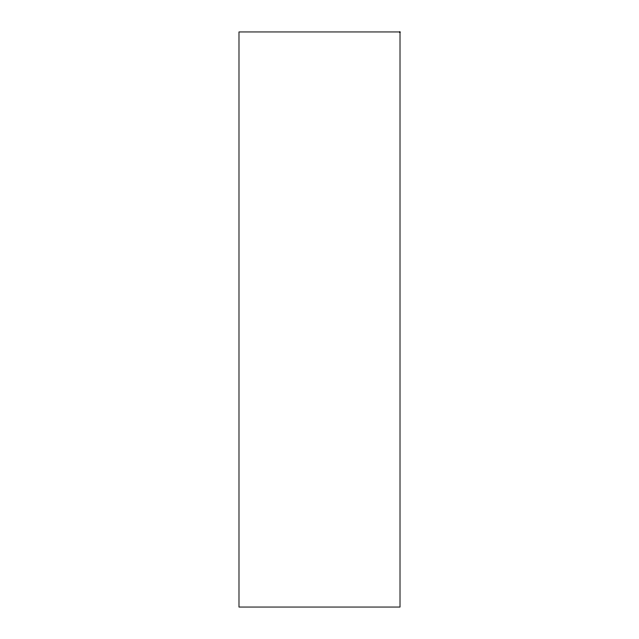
<?xml version="1.0" encoding="UTF-8"?>
<svg xmlns="http://www.w3.org/2000/svg" width="639" height="639" viewBox="0 0 639 639"><rect width="100%" height="100%" fill="white"/><g stroke="black" fill="none" stroke-linecap="round" stroke-linejoin="round"><path stroke-width="0.96" d="M400.014 31.95L238.986 31.95L238.986 607.05L400.014 607.05L400.014 31.95"/></g></svg>
